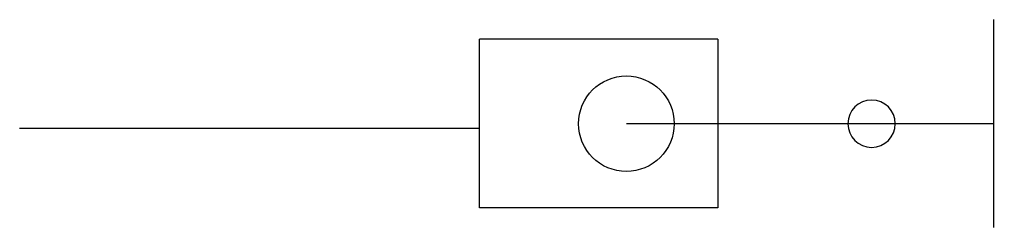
# Model space of a CAD drawing. Header units: metres. Extents: x -20770.3 to -20744.7, y -11878.1 to -11872.6.
import ezdxf

# ---------------------------------------------------------------- set-up
doc = ezdxf.new("R2010")
doc.units = ezdxf.units.M

msp = doc.modelspace()

# ---------------------------------------------------------------- linework, layer by layer
for p, q in [((-20744.66, -11872.65), (-20744.66, -11878.14)), ((-20758.21, -11877.62), (-20758.21, -11873.17)), ((-20751.93, -11873.17), (-20758.21, -11873.17)), ((-20751.93, -11873.17), (-20751.93, -11877.62)), ((-20744.66, -11875.4), (-20754.34, -11875.4)), ((-20770.34, -11875.52), (-20758.21, -11875.52)), ((-20751.93, -11877.62), (-20758.21, -11877.62))]:
    msp.add_line(p, q)
msp.add_lwpolyline([(-20748.5, -11875.4, 1), (-20747.25, -11875.4, 1)], format="xyb", close=True)
msp.add_circle((-20754.34, -11875.4), 1.26)

doc.saveas('drawing.dxf')
